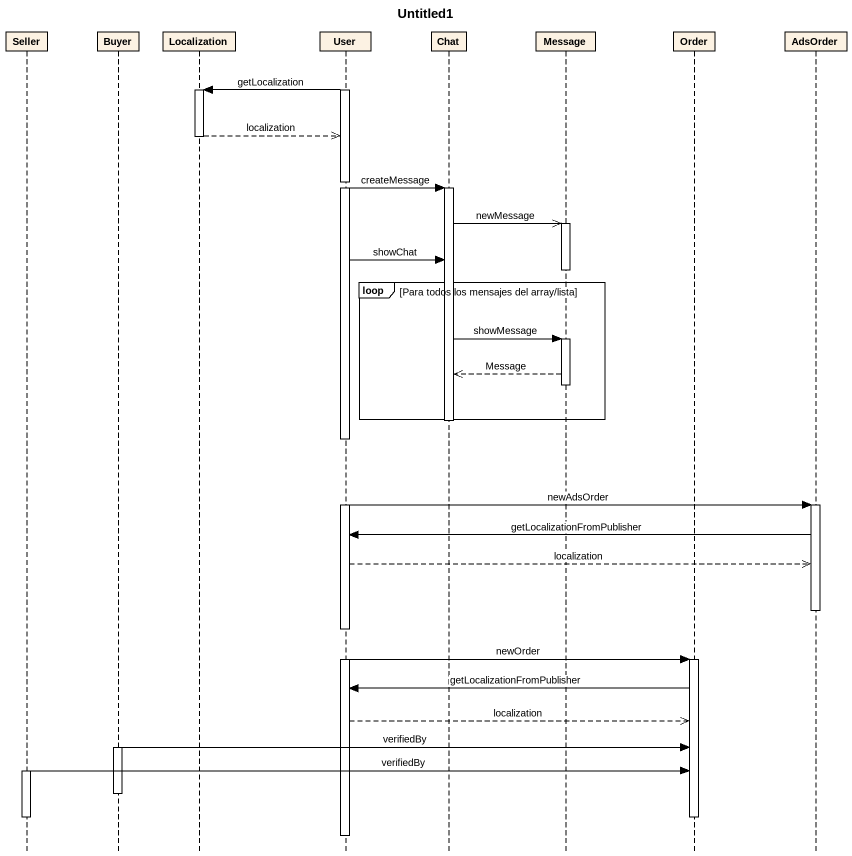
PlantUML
@startuml
title Untitled1
hide footbox
participant Seller
participant Buyer
participant Localization
participant User
participant Chat
participant Message
participant Order
participant AdsOrder

activate User
User -> Localization : getLocalization
activate Localization
Localization -->> User : localization
deactivate Localization
User -> Chat : createMessage
activate Chat
Chat ->> Message : newMessage
activate Message
User -> Chat : showChat
deactivate Message
loop Para todos los mensajes del array/lista
  Chat -> Message : showMessage
  activate Message
  Message -->> Chat : Message
  deactivate Message
end
deactivate Chat
User -> AdsOrder : newAdsOrder
activate AdsOrder
AdsOrder -> User : getLocalizationFromPublisher
User -->> AdsOrder : localization
deactivate AdsOrder
User -> Order : newOrder
activate Order
Order -> User : getLocalizationFromPublisher
User -->> Order : localization
activate Buyer
Buyer -> Order : verifiedBy
activate Seller
Seller -> Order : verifiedBy
deactivate Buyer
deactivate Order
deactivate Seller
deactivate User
@enduml
